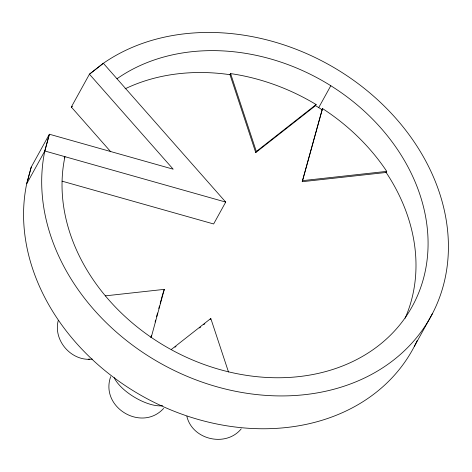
<?xml version="1.0" encoding="UTF-8"?>
<svg xmlns="http://www.w3.org/2000/svg" width="472" height="472" viewBox="0 0 472 472"><rect width="100%" height="100%" fill="white"/><g stroke="black" fill="none" stroke-linecap="round" stroke-linejoin="round"><path stroke-width="0.71" d="M58.215 320.588C53.053 340.695 71.661 361.788 92.282 359.086M31.252 167.053L26.686 183.82L44.81 150.987L49.377 134.225L173.189 169.194L89.438 74.204L103.35 63.289A212.14 171.407 28.9 0 1 427.679 164.722A212.14 171.407 28.9 0 1 273.441 395.79A212.14 171.407 28.9 0 1 44.81 150.987L49.377 134.225L31.252 167.053L26.686 183.82A212.14 171.407 28.9 0 0 173.177 410.882A212.14 171.407 28.9 0 0 417.283 340.371M150.892 337.433L151.423 335.503M155.105 321.993L155.63 320.063M156.509 316.842L157.559 312.983M158.793 308.476L159.495 305.903M160.191 303.331L161.07 300.115M161.247 299.466L162.474 294.965M162.651 294.322L164.309 289.365L105.315 295.855M151.146 337.627L164.309 289.365M302.233 181.696L322.488 108.536A190.93 154.267 28.9 0 1 386.739 171.371L386.137 172.469L302.233 181.696L322.488 108.536M110.672 376.68C99.763 407.371 141.73 432.488 163.642 408.398M64.257 157.972L64.965 156.68A190.93 154.267 28.9 0 0 270.356 377.624A190.93 154.267 28.9 0 0 409.307 169.454A190.93 154.267 28.9 0 0 116.985 78.753M230.59 73.597L229.988 74.694L255.735 152.58L315.52 105.645L316.128 104.548A190.93 154.267 28.9 0 0 230.59 73.597L256.337 151.488L255.735 152.58M110.755 151.766L71.319 107.032L89.438 74.204L103.35 63.289L225.716 202.087L213.633 223.97L62.092 181.171M318.718 107.61L330.801 85.727M210.199 319.573L210.807 318.482L228.507 372.03M414.422 346.236L432.547 313.408M241.245 428.836C226.005 447.615 192.346 439.898 186.859 416.31M72.133 106.318L71.319 107.032L72.186 106.347M256.337 151.488L316.128 104.548M171.306 349.492L210.807 318.482M174.97 347.239L176.038 346.401M199.526 327.957L200.594 327.12M203.798 324.606L204.866 323.768M302.841 180.605L386.739 171.371M88.193 359.21L89.668 359.162M44.81 150.987L225.716 202.087M125.08 88.836A190.93 154.267 28.9 0 1 230.861 74.824M315.066 105.368A190.93 154.267 28.9 0 1 322.335 109.917M385.907 172.121A190.93 154.267 28.9 0 1 405.118 318.246M162.598 405.672A31.819 12.915 31 0 1 135.47 397.796A31.819 12.915 31 0 1 114.171 377.606"/></g></svg>
